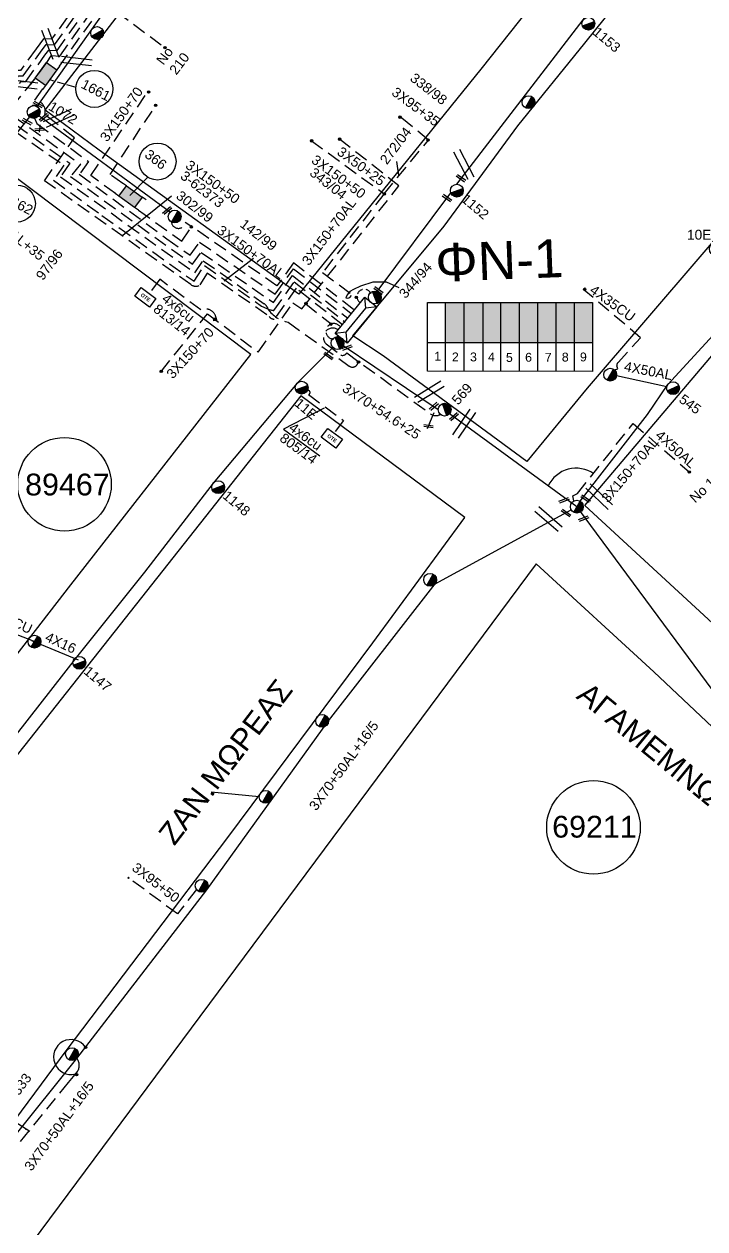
# Model space of a CAD drawing. Header units: millimetres. Extents: x 898 to 5598, y 789 to 3443.
# Drawn here: x 1263.6 to 1388.7, y 1044.5 to 1265.8 of the extents above; entities that cross this region are included whole.
import ezdxf

# ---------------------------------------------------------------- set-up
doc = ezdxf.new("R2010")
doc.units = ezdxf.units.MM
doc.linetypes.add('DASHED', pattern=[19.05, 12.7, -6.35])
for name, color, linetype in [('Link Box 4 Διευθύνσεων', 7, 'Continuous'), ('Pillar OTE', 7, 'Continuous'), ('Άγνωστα', 7, 'Continuous'), ('Γυμνά εναέρια ΧΤ (3Φ)   4x35CU', 7, 'Continuous'), ('Γυμνά εναέρια ΧΤ (3Φ)   4x50CU', 7, 'Continuous'), ('Γυμνά εναέρια ΧΤ και ΦΟΠ (3Φ)   4x50+16AL', 7, 'Continuous'), ('Εναέρια παροχή ΧΤ 4x16', 7, 'SYN_LINE'), ('Επιγραφές - Σχήματα', 7, 'Continuous'), ('Καλώδια ΧΤ   3x150+50AL', 7, 'DASHED'), ('Καλώδια ΧΤ   3x150+50AL XLPE', 7, 'DASHED'), ('Καλώδια ΧΤ   3x150+70AL', 7, 'DASHED'), ('Καλώδια ΧΤ   3x150AL+50CU', 7, 'DASHED'), ('Καλώδια ΧΤ   3x95+50 AL XLPE', 7, 'DASHED'), ('Μηχανική τομή', 7, 'Continuous'), ('Στύλος ΦΜ', 7, 'Continuous'), ('Στύλος ΦΜ @ 1', 7, 'Continuous'), ('Συνδέσεις', 7, 'Continuous'), ('Συνεστραμμένα ΧΤ   3x70+54.6+25 AL', 7, 'SYN_LINE'), ('Τομή', 7, 'Continuous'), ('Υποσταθμός εναέριος 2 στύλων', 7, 'Continuous'), ('Υποσταθμός πόλεως', 7, 'Continuous'), ('Υπόβαθρο ΔΕΗ', 7, 'Continuous'), ('Υπόγεια καλώδια Παροχών ΧΤ   4x16CU', 7, 'DASHED'), ('Υπόγεια καλώδια Παροχών ΧΤ   4x50AL', 7, 'DASHED'), ('Υπόγεια καλώδια Παροχών ΧΤ   4x6', 7, 'DASHED')]:
    doc.layers.add(name, color=color, linetype=linetype)
doc.styles.add('arial', font='arial.ttf')
doc.styles.get("Standard").update_dxf_attribs({"font": 'arial.ttf'})
doc.linetypes.add('SYN_LINE', pattern='A,0.5,-0.0001,["/\\/\\/\\/",Standard,S=0.1,R=0,X=0,Y=-0.05],-0.25', length=0.7501)
doc.dimstyles.new('ISO-25', dxfattribs={"dimtxt": 2.5, "dimasz": 2.5, "dimexe": 1.25, "dimexo": 0.625, "dimtad": 1, "dimtxsty": 'Standard', "dimcen": 2.5, "dimadec": 0, "dimazin": 0, "dimtfac": 1, "dimtmove": 0, "dimatfit": 3, "dimfxl": 1, "dimarcsym": 0})

# ---------------------------------------------------------------- blocks, each defined once
blk = doc.blocks.new('ΥΠΑΡΧΩΝ ΤΣΙΜΕΝΤΕΝΙΟΣ ΣΤΥΛΟΣ')
at = {"layer": 'Στύλος ΦΜ'}
blk.add_hatch(color=7, dxfattribs=at).paths.add_polyline_path([(-1.29, -2.28, 0.574793), (2.62, 0, 0.268822), (1.3, 2.27)])
at = {"layer": 'Στύλος ΦΜ', "color": 7}
blk.add_line((-1.29, -2.28), (1.3, 2.27), dxfattribs=at)
blk.add_circle((0, 0), 2.62, dxfattribs=at)
at = {"layer": 'Στύλος ΦΜ', "flags": 4}
for tag, p in [('ΑΡΙΘΜΟΣ', (-4.68, 8.05)), ('ΤΥΠΟΣ', (-4.91, 3.03))]:
    blk.add_attdef(tag, p, '', height=4, dxfattribs=at)
blk = doc.blocks.new('ΥΠΟΣΤΑΘΜΟΣ ΕΝΑΕΡΙΟΣ ΕΠΙ 2 ΣΤΥΛΩΝ')
at = {"layer": 'Υποσταθμός εναέριος 2 στύλων', "linetype": 'Continuous'}
for points in [[(-11.97, -2.11, 0.574793), (-8.45, -0.07, 0.268822), (-9.64, 1.98)], [(9.68, -2.15, 0.574793), (13.19, -0.1, 0.268822), (12.01, 1.95)]]:
    blk.add_hatch(color=256, dxfattribs=at).paths.add_polyline_path(points)
for p, q in [((-11.97, -2.11), (-9.64, 1.98)), ((9.68, -2.15), (12.01, 1.95))]:
    blk.add_line(p, q, dxfattribs=at)
for centre in [(-10.81, -0.07), (10.84, -0.1)]:
    blk.add_circle(centre, 2.36, dxfattribs=at)
at = {"layer": 'Υποσταθμός πόλεως', "linetype": 'Continuous', "ltscale": 40}
blk.add_lwpolyline([(-8.57, 2.82), (8.57, 2.82), (8.57, -2.82), (-8.57, -2.82)], close=True, dxfattribs=at)
for points in [[(-5.75, 0), (-8.57, 2.82)], [(-8.57, -2.82), (-5.75, 0)], [(-5.75, 0), (5.75, 0)], [(5.75, 0), (8.57, 2.82)], [(8.57, -2.82), (5.75, 0)]]:
    blk.add_lwpolyline(points, dxfattribs=at)
at = {"layer": 'Υποσταθμός εναέριος 2 στύλων', "ltscale": 40, "flags": 1}
for tag, p in [('ΜΕΤΑΣΧΗΜΑΤΙΣΜΟΣ', (14.09, 2.51)), ('ΙΣΧΥΣ', (14.07, -0.28)), ('ΑΡΙΘΜΟΣ', (14.19, -3))]:
    blk.add_attdef(tag, p, '', height=1.8, dxfattribs=at)
blk = doc.blocks.new('LINK BOX 4 ΑΝΑΧΩΡΗΣΕΩΝ')
at = {"layer": 'Link Box 4 Διευθύνσεων', "ltscale": 40}
blk.add_hatch(color=256, dxfattribs=at).paths.add_polyline_path([(-3.54, 0), (-3.54, -4.67), (3.54, -4.67), (3.54, 0)])
for p, q in [((-3.54, 0), (-5.33, 0)), ((5.33, 0), (3.54, 0)), ((-3.54, -4.67), (-5.33, -4.67)), ((5.33, -4.67), (3.54, -4.67))]:
    blk.add_line(p, q, dxfattribs=at)
blk.add_lwpolyline([(-3.54, -4.67), (-3.54, 0), (3.54, 0), (3.54, -4.67)], close=True, dxfattribs=at)
blk = doc.blocks.new('ΜΗΧΑΝΙΚΗ ΤΟΜΗ')
at = {"layer": 'Μηχανική τομή', "ltscale": 40}
for p, q in [((-1.89, 0.78), (1.89, 0.78)), ((1.89, 0), (-1.89, 0))]:
    blk.add_line(p, q, dxfattribs=at)
blk = doc.blocks.new('ΤΟΜΗ')
at = {"layer": 'Τομή', "ltscale": 40}
for p, q in [((-5.68, 0), (5.68, 0)), ((5.68, -2.33), (-5.68, -2.33))]:
    blk.add_line(p, q, dxfattribs=at)
blk = doc.blocks.new('_ΣΥΝΔΕΣΗ')
at = {"layer": 'Συνδέσεις', "linetype": 'SYN_LINE', "ltscale": 40}
blk.add_hatch(color=256, dxfattribs=at).paths.add_polyline_path([(0.5, -0.01, 1), (-0.5, -0.01, 1)])
at = {"layer": 'Συνδέσεις'}
blk.add_circle((0, -0.01), 0.5, dxfattribs=at)
blk = doc.blocks.new('PILLAR ΟΤΕ')
at = {"layer": 'Pillar OTE', "ltscale": 40}
blk.add_lwpolyline([(-3.31, 2.02), (3.39, 2.02), (3.39, -1.99), (-3.31, -1.99)], close=True, dxfattribs=at)
at = {"layer": 'Pillar OTE', "insert": (-1.81, 0.71), "char_height": 1.3575, "width": 109.961, "attachment_point": 1}
blk.add_mtext('{\\fArial|b1|i0|c161|p34;OTE}', dxfattribs=at)
blk = doc.blocks.new('TSONTA XT1')
at = {"ltscale": 40}
h = blk.add_hatch(color=256, dxfattribs=at)
h.dxf.hatch_style = 1
h.paths.add_polyline_path([(595.96, 2487.66), (597.07, 2488.77), (595.96, 2489.87), (594.85, 2488.77)])
blk.add_lwpolyline([(594.85, 2488.77), (595.96, 2489.87), (597.07, 2488.77), (595.96, 2487.66)], close=True, dxfattribs=at)
blk = doc.blocks.new('τομή_')
at = {"layer": 'Επιγραφές - Σχήματα'}
for p, q in [((-1.29, -0.22), (0.13, 0.75)), ((-1.08, -0.46), (0.34, 0.51)), ((-0.66, 0.62), (-0.29, -0.37))]:
    blk.add_line(p, q, dxfattribs=at)

msp = doc.modelspace()

# ---------------------------------------------------------------- hatches: boundary and pattern name
at = {"layer": 'Καλώδια ΧΤ   3x150AL+50CU', "linetype": 'DASHED', "ltscale": 0.2}
h = msp.add_hatch(color=85, dxfattribs=at)
h.dxf.hatch_style = 1
h.paths.add_polyline_path([(1344.46, 1214.67), (1341.02, 1214.67), (1341.02, 1207.31), (1344.46, 1207.3)])
h = msp.add_hatch(color=1, dxfattribs=at)
h.dxf.hatch_style = 1
h.paths.add_polyline_path([(1347.9, 1214.67), (1344.46, 1214.67), (1344.46, 1207.3), (1347.9, 1207.3)])
h = msp.add_hatch(color=151, dxfattribs=at)
h.dxf.hatch_style = 1
h.paths.add_polyline_path([(1351.2, 1214.67), (1347.9, 1214.67), (1347.9, 1207.3), (1351.2, 1207.3)])
h = msp.add_hatch(color=30, dxfattribs=at)
h.dxf.hatch_style = 1
h.paths.add_polyline_path([(1354.58, 1214.67), (1351.2, 1214.67), (1351.2, 1207.3), (1354.58, 1207.29)])
h = msp.add_hatch(color=2, dxfattribs=at)
h.dxf.hatch_style = 1
h.paths.add_polyline_path([(1357.98, 1214.67), (1354.58, 1214.67), (1354.58, 1207.29), (1357.98, 1207.29)])
h = msp.add_hatch(color=173, dxfattribs=at)
h.dxf.hatch_style = 1
h.paths.add_polyline_path([(1361.32, 1214.67), (1357.98, 1214.67), (1357.98, 1207.29), (1361.32, 1207.29)])
h = msp.add_hatch(color=6, dxfattribs=at)
h.dxf.hatch_style = 1
h.paths.add_polyline_path([(1364.7, 1214.67), (1361.32, 1214.67), (1361.32, 1207.29), (1364.7, 1207.28)])
h = msp.add_hatch(color=62, dxfattribs=at)
h.dxf.hatch_style = 1
h.paths.add_polyline_path([(1368.02, 1214.67), (1364.7, 1214.67), (1364.7, 1207.28), (1368.02, 1207.28)])

# ---------------------------------------------------------------- linework, layer by layer
at = {"layer": 'Pillar OTE', "ltscale": 40}
for points in [[(1337.69, 1202.03), (1337.69, 1214.67), (1368.02, 1214.67), (1368.02, 1202), (1337.69, 1202.03)], [(1341.02, 1202.03), (1341.02, 1214.67)], [(1344.46, 1202.02), (1344.46, 1214.67)], [(1347.9, 1202.02), (1347.9, 1214.67)], [(1351.2, 1202.02), (1351.2, 1214.67)], [(1354.58, 1202.01), (1354.58, 1214.67)], [(1357.98, 1202.01), (1357.98, 1214.67)], [(1361.32, 1202.01), (1361.32, 1214.67)], [(1364.7, 1202), (1364.7, 1214.67)], [(1337.69, 1207.31), (1368.02, 1207.28)]]:
    msp.add_lwpolyline(points, dxfattribs=at)
at = {"layer": 'Άγνωστα', "color": 30}
msp.add_lwpolyline([(1343.1, 1236.38), (1366.33, 1266.59), (1389.73, 1295.99), (1423.95, 1338.95), (1437.82, 1354.62), (1450.08, 1366.88)], dxfattribs=at)
at = {"layer": 'Άγνωστα', "color": 2}
for points in [[(1265.94, 1250.66), (1286.5, 1279.6), (1307.22, 1307.18), (1323.08, 1326.28), (1323.08, 1326.28), (1323.08, 1326.28)], [(1320.33, 1206.36), (1313.76, 1199.85), (1298.33, 1181.48), (1285.7, 1165.11), (1273.18, 1149.52), (1252.91, 1123.63), (1230.35, 1095.32), (1220.59, 1081.13)]]:
    msp.add_lwpolyline(points, dxfattribs=at)
at = {"layer": 'Άγνωστα', "color": 62, "linetype": 'DASHED', "ltscale": 0.2}
msp.add_lwpolyline([(1259.24, 1247.9), (1261.35, 1250.61), (1261.35, 1250.61), (1264.69, 1254.65), (1264.69, 1254.65), (1265.06, 1255.15)], dxfattribs=at)
at = {"layer": 'Άγνωστα', "color": 1, "linetype": 'DASHED', "ltscale": 0.2}
for points in [[(1280.35, 1234.67), (1275.82, 1237.95), (1286.35, 1253.41)], [(1281.7, 1236.51), (1279.38, 1238.16), (1287.87, 1251.02)]]:
    msp.add_lwpolyline(points, dxfattribs=at)
at = {"layer": 'Άγνωστα', "color": 27}
msp.add_lwpolyline([(1204.7, 1171.25), (1205.04, 1171.7), (1222.83, 1195.01), (1230.87, 1206.25), (1264.6, 1248.73), (1264.6, 1248.73), (1264.6, 1248.73)], dxfattribs=at)
at = {"layer": 'Άγνωστα', "color": 6, "linetype": 'DASHED', "ltscale": 0.2}
msp.add_lwpolyline([(1265.45, 1248.48), (1265.92, 1247.51), (1275.41, 1240.53), (1273.7, 1238.2), (1289.8, 1226.36), (1294.08, 1223.32), (1295.8, 1225.74), (1309.71, 1216.16), (1313.08, 1220.85), (1323.58, 1212.71)], dxfattribs=at)
at = {"layer": 'Άγνωστα', "color": 1, "linetype": 'Continuous', "ltscale": 0.2}
msp.add_lwpolyline([(1290.44, 1231.19), (1290.44, 1231.19), (1266.28, 1248.95)], dxfattribs=at)
at = {"layer": 'Άγνωστα', "color": 30, "linetype": 'DASHED', "ltscale": 0.2}
for points in [[(1256.31, 1239.9), (1262.11, 1247.25), (1271.94, 1240.22), (1270.24, 1237.74), (1294.94, 1220.07), (1296.45, 1222.32), (1307.7, 1214.43, -0.176413), (1308.4, 1213.44, 0.203977), (1312.12, 1211.01), (1323.29, 1202.97, 0.536338), (1324.92, 1203.58)], [(1372.07, 1202.27), (1372.68, 1202.46), (1372.51, 1202.99, -0.352395), (1372.76, 1203.65), (1376.86, 1208.18), (1366.49, 1216.94)]]:
    msp.add_lwpolyline(points, format="xyb", dxfattribs=at)
at = {"layer": 'Άγνωστα', "color": 85, "linetype": 'DASHED', "ltscale": 0.2}
msp.add_lwpolyline([(1316.37, 1244.37), (1329.71, 1234.61), (1318.4, 1220.15), (1324.65, 1215.54)], dxfattribs=at)
at = {"layer": 'Άγνωστα', "color": 85}
msp.add_lwpolyline([(1328.45, 1216.67), (1341.99, 1234.8)], dxfattribs=at)
at = {"layer": 'Άγνωστα', "color": 2, "linetype": 'DASHED', "ltscale": 0.2}
msp.add_lwpolyline([(1288.76, 1202), (1297.28, 1212.59), (1306.59, 1205.53), (1312.97, 1214.59)], dxfattribs=at)
at = {"layer": 'Άγνωστα', "color": 2, "linetype": 'SYN_LINE', "ltscale": 20}
msp.add_lwpolyline([(1322.22, 1206.77), (1339.66, 1194.99)], dxfattribs=at)
at = {"layer": 'Άγνωστα', "color": 62}
msp.add_lwpolyline([(1249.57, 1046.26), (1273.26, 1075.81), (1297.14, 1106.79), (1319.51, 1137.8), (1339.11, 1162.99), (1364.11, 1176.58)], dxfattribs=at)
at = {"layer": 'Άγνωστα', "color": 1}
msp.add_lwpolyline([(1399.08, 1131.34), (1399.08, 1131.34), (1365.42, 1176.77)], dxfattribs=at)
at = {"layer": 'Άγνωστα', "color": 62, "linetype": 'SYN_LINE', "ltscale": 10}
msp.add_lwpolyline([(1306.79, 1123.84), (1297.95, 1124.69)], dxfattribs=at)
at = {"layer": 'Άγνωστα'}
for centre in [(1270.98, 1181.26), (1368.2, 1118.23)]:
    msp.add_circle(centre, 8.6, dxfattribs=at)
at = {"layer": 'Γυμνά εναέρια ΧΤ (3Φ)   4x50CU', "color": 30, "linetype": 'Continuous', "ltscale": 10}
msp.add_lwpolyline([(1381.68, 1199.18), (1372.43, 1201.15)], dxfattribs=at)
at = {"layer": 'Γυμνά εναέρια ΧΤ και ΦΟΠ (3Φ)   4x50+16AL', "color": 30, "ltscale": 40}
msp.add_lwpolyline([(1365.73, 1178.17), (1378.15, 1194.07), (1381.85, 1199.56), (1394.37, 1213.15), (1403.7, 1224.51), (1416.09, 1238.52), (1438.71, 1267.68), (1451.16, 1282.22), (1465.28, 1298.97), (1479.21, 1313.62), (1489.97, 1324.38)], dxfattribs=at)
at = {"layer": 'Εναέρια παροχή ΧΤ 4x16', "color": 2, "linetype": 'SYN_LINE', "ltscale": 10}
msp.add_lwpolyline([(1273.56, 1148.93), (1264.99, 1152.49)], dxfattribs=at)
at = {"layer": 'Επιγραφές - Σχήματα'}
msp.add_lwpolyline([(1282.99, 1234.33), (1286.28, 1237.65)], dxfattribs=at)
at = {"layer": 'Επιγραφές - Σχήματα', "linetype": 'Continuous', "ltscale": 20}
msp.add_lwpolyline([(1332.46, 1217.32), (1330.16, 1218.41), (1327.67, 1218.41), (1325.37, 1217.67), (1324.09, 1217.06), (1323.41, 1216.66), (1322.94, 1216.05), (1322.67, 1215.51), (1323.08, 1215.44), (1323.41, 1215.58), (1323.75, 1215.92)], dxfattribs=at)
at = {"layer": 'Επιγραφές - Σχήματα'}
for centre in [(1276.47, 1253.88), (1288.08, 1240.54), (1262.23, 1232.81)]:
    msp.add_circle(centre, 3.4, dxfattribs=at)
at = {"layer": 'Επιγραφές - Σχήματα', "linetype": 'Continuous', "ltscale": 20}
msp.add_arc((1365.01, 1178.56), 5.65, 54.9234, 154.8514, dxfattribs=at)
at = {"layer": 'Καλώδια ΧΤ   3x150+50AL', "color": 85, "ltscale": 0.2}
msp.add_lwpolyline([(1270.08, 1258.08), (1289.79, 1285.66), (1306.26, 1274.31)], dxfattribs=at)
at = {"layer": 'Καλώδια ΧΤ   3x150+50AL', "color": 151, "ltscale": 0.2}
msp.add_lwpolyline([(1308.14, 1212.37), (1308.14, 1212.37), (1297.22, 1220.05), (1295.73, 1217.75, -0.245466), (1294.18, 1217.95), (1267.29, 1237), (1272.82, 1244.92), (1267.36, 1249.16, 0.481415), (1265.54, 1251.82), (1267.03, 1253.89)], format="xyb", dxfattribs=at)
at = {"layer": 'Καλώδια ΧΤ   3x150+50AL', "color": 151, "linetype": 'DASHED', "ltscale": 0.2}
msp.add_lwpolyline([(1322.05, 1210.55), (1313.55, 1217.27), (1309.51, 1211.59)], dxfattribs=at)
msp.add_arc((1309.48, 1212.62), 1.03, 213.4002, 271.9243, dxfattribs=at)
at = {"layer": 'Καλώδια ΧΤ   3x150+50AL XLPE', "color": 62, "linetype": 'DASHED', "ltscale": 0.2}
msp.add_lwpolyline([(1273.26, 1075.81, -0.326468), (1273.38, 1073.43), (1272.58, 1072.45), (1271.66, 1071.4), (1256.77, 1053.05), (1257.97, 1052.07), (1254.12, 1046.86), (1262.37, 1040.89), (1262.24, 1040.69), (1234.91, 1004.25), (1215.66, 978.26), (1187.4, 940.46), (1173.42, 921.66, 0.415055), (1173.12, 919.74), (1178.51, 915.15, -0.405239), (1181.03, 914.7), (1181.91, 915.74)], format="xyb", dxfattribs=at)
at = {"layer": 'Καλώδια ΧΤ   3x150+50AL XLPE', "color": 7, "linetype": 'Continuous', "ltscale": 0.2}
msp.add_arc((1272.18, 1076.05), 3.21, 34.2638, 284.3012, dxfattribs=at)
at = {"layer": 'Καλώδια ΧΤ   3x150+70AL', "color": 62, "ltscale": 0.2}
msp.add_lwpolyline([(1197.39, 1166.59), (1202.79, 1173.69), (1228.57, 1208.17), (1240.74, 1223.5), (1249.25, 1234.22), (1249.33, 1236.54), (1258.71, 1248.28), (1270.85, 1239.88), (1268.99, 1237.09), (1277.87, 1230.63), (1294.8, 1218.54), (1296.71, 1221.47), (1307.21, 1213.98, 0.084828), (1309.47, 1213.15), (1313.22, 1218.44), (1322.58, 1211.05)], format="xyb", dxfattribs=at)
at = {"layer": 'Καλώδια ΧΤ   3x150+70AL', "color": 2, "ltscale": 0.2}
msp.add_lwpolyline([(1312.97, 1214.59), (1312.97, 1214.59), (1314.59, 1213.48), (1332.45, 1236.05), (1321.55, 1244.65)], dxfattribs=at)
at = {"layer": 'Καλώδια ΧΤ   3x150+70AL', "color": 1, "linetype": 'DASHED', "ltscale": 0.2}
msp.add_lwpolyline([(1324.07, 1213.39), (1313.06, 1221.93), (1310.03, 1217.7), (1297.54, 1226.42), (1293.18, 1229.37, -0.879694), (1290.64, 1229.39)], format="xyb", dxfattribs=at)
at = {"layer": 'Καλώδια ΧΤ   3x150+70AL', "color": 1, "ltscale": 0.2}
msp.add_lwpolyline([(1364.6, 1178.19), (1364.43, 1179.13), (1365.29, 1179.59), (1375.49, 1192.44), (1385.79, 1183.52)], dxfattribs=at)
at = {"layer": 'Καλώδια ΧΤ   3x150AL+50CU', "color": 27, "linetype": 'DASHED', "ltscale": 0.2}
msp.add_lwpolyline([(1317.85, 1313.27), (1309.89, 1319.12), (1288.35, 1290.41, 0.311596), (1285.13, 1286.03), (1276.55, 1274.05, 0.340532), (1273.72, 1270.1), (1268.62, 1262.99), (1267.1, 1263.06), (1265.77, 1261.22), (1262.89, 1257.27), (1262.07, 1257.29), (1256.36, 1250.15), (1246.37, 1237.64), (1246.25, 1233.68), (1246.99, 1232.99), (1242.77, 1227.67), (1246.62, 1224.61)], format="xyb", dxfattribs=at)
at = {"layer": 'Καλώδια ΧΤ   3x150AL+50CU', "color": 133, "linetype": 'DASHED', "ltscale": 0.2}
msp.add_lwpolyline([(1248.8, 1232.68), (1247.24, 1234.13), (1247.36, 1237.28), (1257.14, 1249.52), (1262.54, 1256.27), (1263.39, 1256.25), (1266.58, 1260.63), (1267.6, 1262.03), (1269.12, 1261.96), (1274.75, 1269.82, -0.401378), (1277.15, 1273.17), (1286.14, 1285.71, -0.354124), (1288.95, 1289.55), (1310.13, 1317.77), (1317.29, 1312.51)], format="xyb", dxfattribs=at)
at = {"layer": 'Καλώδια ΧΤ   3x150AL+50CU', "color": 6, "linetype": 'DASHED', "ltscale": 0.2}
msp.add_lwpolyline([(1250.2, 1232.79), (1248.26, 1234.59), (1248.26, 1234.59), (1248.35, 1236.91), (1257.93, 1248.9), (1263.01, 1255.26), (1263.88, 1255.24), (1267.38, 1260.05), (1268.09, 1261.01), (1269.61, 1260.94), (1275.82, 1269.6, -0.513622), (1277.7, 1272.22), (1287.17, 1285.43, -0.421313), (1289.53, 1288.64), (1310.34, 1316.4), (1316.71, 1311.72)], format="xyb", dxfattribs=at)
at = {"layer": 'Καλώδια ΧΤ   3x150AL+50CU', "color": 173, "linetype": 'DASHED', "ltscale": 0.2}
for points in [[(1268.19, 1259.46), (1268.58, 1259.99), (1270.11, 1259.91), (1277.56, 1270.31), (1289.45, 1261.47)], [(1254.23, 1241), (1254.57, 1241.41), (1255.81, 1242), (1261.43, 1249), (1273.9, 1240.07), (1272.11, 1237.8), (1294.48, 1221.68), (1296.11, 1223.86), (1308.61, 1215.17), (1309.37, 1214.65), (1312.91, 1219.59), (1323.04, 1211.77)]]:
    msp.add_lwpolyline(points, dxfattribs=at)
at = {"layer": 'Καλώδια ΧΤ   3x150AL+50CU', "color": 7, "linetype": 'DASHED', "ltscale": 0.2}
msp.add_lwpolyline([(1267.66, 1258.73), (1264.69, 1254.65)], dxfattribs=at)
at = {"layer": 'Καλώδια ΧΤ   3x150AL+50CU', "color": 85, "linetype": 'DASHED', "ltscale": 0.2}
for points in [[(1337.88, 1244.47), (1332.71, 1248.76)], [(1329.71, 1234.61), (1337.88, 1244.47)]]:
    msp.add_lwpolyline(points, dxfattribs=at)
at = {"layer": 'Καλώδια ΧΤ   3x150AL+50CU', "color": 1, "linetype": 'DASHED', "ltscale": 0.2}
msp.add_lwpolyline([(1284.61, 1231.59), (1292.55, 1225.9), (1294.36, 1228.57)], dxfattribs=at)
at = {"layer": 'Καλώδια ΧΤ   3x150AL+50CU', "color": 2, "linetype": 'DASHED', "ltscale": 0.2}
msp.add_lwpolyline([(1315.31, 1214.38), (1319.99, 1210.73)], dxfattribs=at)
at = {"layer": 'Καλώδια ΧΤ   3x150AL+50CU', "color": 30, "linetype": 'DASHED', "ltscale": 0.2}
msp.add_lwpolyline([(1321.34, 1209.6, 0.921168), (1319.05, 1207.04), (1321.76, 1204.99, 0.374528), (1322.87, 1205.39), (1338.33, 1194.15, 0.295203), (1340.06, 1194.09)], format="xyb", dxfattribs=at)
at = {"layer": 'Καλώδια ΧΤ   3x150AL+50CU', "color": 7, "linetype": 'DASHED', "ltscale": 0.2}
msp.add_arc((1265.33, 1249.65), 1.18, 350.9865, 104.6966, dxfattribs=at)
at = {"layer": 'Καλώδια ΧΤ   3x150AL+50CU', "color": 85, "linetype": 'DASHED', "ltscale": 0.1}
msp.add_arc((1326.09, 1215.72), 1.35, 22.7802, 234.19, dxfattribs=at)
at = {"layer": 'Καλώδια ΧΤ   3x150AL+50CU', "color": 2, "linetype": 'DASHED', "ltscale": 0.2}
msp.add_arc((1320.47, 1209.35), 1.43, 38.3492, 269.1834, dxfattribs=at)
at = {"layer": 'Καλώδια ΧΤ   3x95+50 AL XLPE', "color": 62, "linetype": 'DASHED', "ltscale": 0.2}
msp.add_lwpolyline([(1295.24, 1106.83), (1291.73, 1102.33), (1282.64, 1109.04)], dxfattribs=at)
at = {"layer": 'Συνεστραμμένα ΧΤ   3x70+54.6+25 AL', "color": 1, "linetype": 'SYN_LINE', "ltscale": 20}
msp.add_lwpolyline([(1365.42, 1176.77), (1365.14, 1177.14), (1341.73, 1194.19)], dxfattribs=at)
at = {"layer": 'Υπόβαθρο ΔΕΗ'}
for points in [[(1392.74, 1412.38), (1413.07, 1390.11), (1434.61, 1366.56), (1419.9, 1348.06), (1419.9, 1348.06), (1390.14, 1311.22), (1347.48, 1257.51), (1314.03, 1216.18), (1277.33, 1242.62), (1267.46, 1249.95), (1289.7, 1278.94), (1313.58, 1311.35), (1333.61, 1338.65), (1342.4, 1349.59), (1342.4, 1349.59)], [(1443.92, 1357.75), (1453.07, 1347.95), (1471.08, 1327.99), (1474.44, 1323.95), (1447.05, 1292.48), (1409.18, 1248.03), (1367.02, 1198.92), (1355.95, 1185.43), (1329.55, 1204.82), (1323.95, 1208.53), (1340.75, 1228.69), (1354.3, 1247.09), (1366.62, 1262.27), (1410.4, 1316.7), (1428.83, 1340.02), (1437.58, 1350.54), (1443.92, 1357.75)], [(1268.26, 1255.61), (1268.99, 1255.39)], [(1269.65, 1255.19), (1270.91, 1254.82)], [(1271.36, 1254.68), (1273.08, 1254.17)], [(1266.48, 1246.96), (1266.53, 1247.29)], [(1407.31, 1139.86), (1366.62, 1177.36), (1399.21, 1215.74), (1409.99, 1228.7), (1454.99, 1192.16), (1407.31, 1139.86)], [(1338.08, 1192.44), (1338.95, 1194.43)]]:
    msp.add_lwpolyline(points, dxfattribs=at)
at = {"layer": 'Υπόβαθρο ΔΕΗ', "color": 0}
msp.add_lwpolyline([(1214.02, 1089.14), (1237.14, 1117.62), (1272.16, 1162.8), (1305.26, 1205.07), (1259.57, 1239.45), (1220.91, 1188.28), (1196.61, 1155.94), (1175.31, 1126.57), (1172.73, 1123.25), (1206.89, 1095.3), (1214.02, 1089.14)], dxfattribs=at)
at = {"layer": 'Υπόβαθρο ΔΕΗ', "color": 7}
for points in [[(1301.04, 1116.41), (1301.02, 1116.36), (1327.64, 1152.11), (1344.57, 1175.17), (1314.43, 1197.52), (1257.66, 1125.75), (1221.5, 1080.89), (1254.63, 1054.81), (1271.45, 1077.43), (1301.02, 1116.36)], [(1311.26, 1191.39), (1317.93, 1186.51)], [(1217.4, 883.84), (1258.06, 907.9), (1296.46, 941.89), (1348.44, 989.01), (1392.36, 1027.63), (1424.19, 1055.89), (1451.52, 1080.38), (1410.56, 1117.33), (1379.29, 1146.8), (1357.64, 1166.67), (1265.06, 1042.05), (1214.5, 974.04), (1173.94, 919.84), (1187.22, 908.54), (1190.47, 880.73), (1217.4, 883.84)]]:
    msp.add_lwpolyline(points, dxfattribs=at)
at = {"layer": 'Υπόγεια καλώδια Παροχών ΧΤ   4x16CU', "color": 2, "linetype": 'SYN_LINE', "ltscale": 10}
msp.add_lwpolyline([(1266.1, 1152.13), (1252.86, 1157.23)], dxfattribs=at)
at = {"layer": 'Υπόγεια καλώδια Παροχών ΧΤ   4x6', "color": 2, "linetype": 'DASHED', "ltscale": 0.2}
for points in [[(1298.85, 1211.82, 0.494278), (1296.03, 1213.27), (1288.52, 1218.91), (1286.61, 1216.37)], [(1315.63, 1198.49, -1.031216), (1315.81, 1197.74), (1322.24, 1192.98), (1320.5, 1190.63)]]:
    msp.add_lwpolyline(points, format="xyb", dxfattribs=at)

# ---------------------------------------------------------------- block references
at = {"layer": 'Link Box 4 Διευθύνσεων'}
for p, xscale, yscale, zscale, rotation in [((1266.62, 1257.3), 0.4999999999999997, 0.4999999999999997, 0.4999999999999997, 53.93348764124423), ((1283.8, 1235.03), 0.4999999999999998, 0.4999999999999998, 0.4999999999999998, 324.4066744423699)]:
    msp.add_blockref('LINK BOX 4 ΑΝΑΧΩΡΗΣΕΩΝ', p, dxfattribs=dict(at, xscale=xscale, yscale=yscale, zscale=zscale, rotation=rotation))
at = {"layer": 'Pillar OTE'}
for p, xscale, yscale, zscale, rotation in [((1285.81, 1215.61), 0.5, 0.5, 0.5, 323.3909418124775), ((1320.09, 1189.72), 0.4999999999999999, 0.4999999999999999, 0.4999999999999999, 323.3285370396582)]:
    msp.add_blockref('PILLAR ΟΤΕ', p, dxfattribs=dict(at, xscale=xscale, yscale=yscale, zscale=zscale, rotation=rotation))
at = {"layer": 'Επιγραφές - Σχήματα'}
for p, rotation in [((1266.76, 1246.1), 331.4818837020946), ((1338.13, 1191.53), 316.0607250426008)]:
    msp.add_blockref('τομή_', p, dxfattribs=dict(at, rotation=rotation))
at = {"layer": 'Μηχανική τομή'}
for p, xscale, yscale, zscale, rotation in [((1266.07, 1250.84), 0.4999999999999999, 0.4999999999999999, 0.4999999999999999, 331.3442532157324), ((1264.05, 1247.68), 0.4999999999999999, 0.4999999999999999, 0.4999999999999999, 331.3442532157324), ((1267.3, 1248.49), 0.4999999999999999, 0.4999999999999999, 0.4999999999999999, 39.87190053630393), ((1343.74, 1237.32), 0.4999999999999998, 0.4999999999999998, 0.4999999999999998, 324.6353855541657), ((1341.17, 1233.66), 0.4999999999999998, 0.4999999999999998, 0.4999999999999998, 324.6353855541657), ((1290, 1231.39), 0.4999999999999999, 0.4999999999999999, 0.4999999999999999, 39.87190053630393), ((1328.58, 1216.69), 0.4999999999999998, 0.4999999999999998, 0.4999999999999998, 324.6353855541657), ((1322.96, 1206.15), 0.4999999999999995, 0.4999999999999995, 0.4999999999999995, 20.88885674250314), ((1319.39, 1204.65), 0.4999999999999998, 0.4999999999999998, 0.4999999999999998, 324.6353855541657), ((1338.99, 1195.42), 0.4999999999999996, 0.4999999999999996, 0.4999999999999996, 41.77771348500571), ((1342.68, 1193.53), 0.4999999999999996, 0.4999999999999996, 0.4999999999999996, 41.77771348500571), ((1362.85, 1178.11), 0.4999999999999995, 0.4999999999999995, 0.4999999999999995, 20.88885674250314), ((1366.63, 1178.43), 0.4999999999999998, 0.4999999999999998, 0.4999999999999998, 324.6353855541657), ((1363.06, 1175.84), 0.4999999999999998, 0.4999999999999998, 0.4999999999999998, 324.6353855541657), ((1366.48, 1174.75), 0.4999999999999995, 0.4999999999999995, 0.4999999999999995, 20.88885674250314)]:
    msp.add_blockref('ΜΗΧΑΝΙΚΗ ΤΟΜΗ', p, dxfattribs=dict(at, xscale=xscale, yscale=yscale, zscale=zscale, rotation=rotation))
at = {"layer": 'Στύλος ΦΜ @ 1', "ltscale": 40}
ref = msp.add_blockref('ΥΠΑΡΧΩΝ ΤΣΙΜΕΝΤΕΝΙΟΣ ΣΤΥΛΟΣ', (1367.26, 1265.87), dxfattribs=dict(at, xscale=0.4499999999998182, yscale=0.4499999999998182, zscale=0.4499999999998182, rotation=319.8598158811223))
ref.add_attrib('ΤΥΠΟΣ', '1153', (1367.92, 1264.04), dxfattribs={"layer": 'Στύλος ΦΜ', "height": 1.8, "rotation": 319.8598, "flags": 4})
at = {"layer": 'Στύλος ΦΜ @ 1', "ltscale": 40, "xscale": 0.4499999999998181, "yscale": 0.4499999999998181, "zscale": 0.4499999999998181, "rotation": 328.5477813433569}
msp.add_blockref('ΥΠΑΡΧΩΝ ΤΣΙΜΕΝΤΕΝΙΟΣ ΣΤΥΛΟΣ', (1276.98, 1264.15), dxfattribs=at)
at = {"layer": 'Στύλος ΦΜ @ 1', "ltscale": 40, "xscale": 0.4499999999998181, "yscale": 0.4499999999998181, "zscale": 0.4499999999998181}
for p in [(1356.27, 1251.44), (1291.23, 1230.43), (1371.28, 1201.4), (1365.14, 1177.14), (1338.18, 1163.71), (1265.47, 1152.36), (1318.33, 1137.8), (1307.96, 1123.84), (1296.2, 1107.51), (1272.37, 1076.58)]:
    msp.add_blockref('ΥΠΑΡΧΩΝ ΤΣΙΜΕΝΤΕΝΙΟΣ ΣΤΥΛΟΣ', p, dxfattribs=at)
at = {"layer": 'Στύλος ΦΜ @ 1', "ltscale": 40}
ref = msp.add_blockref('ΥΠΑΡΧΩΝ ΤΣΙΜΕΝΤΕΝΙΟΣ ΣΤΥΛΟΣ', (1265.33, 1249.65), dxfattribs=dict(at, xscale=0.4499999999998181, yscale=0.4499999999998181, zscale=0.4499999999998181, rotation=328.5477813433569))
ref.add_attrib('ΤΥΠΟΣ', '1072', (1267.87, 1250.15), dxfattribs={"layer": 'Στύλος ΦΜ', "height": 1.8, "rotation": 328.5478, "flags": 4})
ref = msp.add_blockref('ΥΠΑΡΧΩΝ ΤΣΙΜΕΝΤΕΝΙΟΣ ΣΤΥΛΟΣ', (1343.09, 1235.2), dxfattribs=dict(at, xscale=0.4499999999998182, yscale=0.4499999999998182, zscale=0.4499999999998182, rotation=319.8598158811223))
ref.add_attrib('ΤΥΠΟΣ', '1152', (1343.75, 1233.37), dxfattribs={"layer": 'Στύλος ΦΜ', "height": 1.8, "rotation": 319.8598, "flags": 4})
ref = msp.add_blockref('ΥΠΑΡΧΩΝ ΤΣΙΜΕΝΤΕΝΙΟΣ ΣΤΥΛΟΣ', (1390.69, 1224.5), dxfattribs=dict(at, xscale=0.4499999999998181, yscale=0.4499999999998181, zscale=0.4499999999998181))
ref.add_attrib('ΑΡΙΘΜΟΣ', '10E', (1385.39, 1226.2), dxfattribs={"layer": 'Στύλος ΦΜ', "height": 1.8, "flags": 4})
ref = msp.add_blockref('ΥΠΑΡΧΩΝ ΤΣΙΜΕΝΤΕΝΙΟΣ ΣΤΥΛΟΣ', (1314.56, 1198.99), dxfattribs=dict(at, xscale=0.4499999999998182, yscale=0.4499999999998182, zscale=0.4499999999998182, rotation=319.8598158811223))
ref.add_attrib('ΑΡΙΘΜΟΣ', '11Ε', (1313.11, 1195.86), dxfattribs={"layer": 'Στύλος ΦΜ', "height": 1.8, "rotation": 319.8598, "flags": 4})
ref = msp.add_blockref('ΥΠΑΡΧΩΝ ΤΣΙΜΕΝΤΕΝΙΟΣ ΣΤΥΛΟΣ', (1340.84, 1194.97), dxfattribs=dict(at, xscale=0.4499999999998182, yscale=0.4499999999998182, zscale=0.4499999999998182, rotation=48.72946043879245))
ref.add_attrib('ΤΥΠΟΣ', '569', (1343.32, 1195.69), dxfattribs={"layer": 'Στύλος ΦΜ', "height": 1.8, "rotation": 48.7295, "flags": 4})
ref = msp.add_blockref('ΥΠΑΡΧΩΝ ΤΣΙΜΕΝΤΕΝΙΟΣ ΣΤΥΛΟΣ', (1382.82, 1198.91), dxfattribs=dict(at, xscale=0.4499999999998181, yscale=0.4499999999998181, zscale=0.4499999999998181, rotation=323.6216934323534))
ref.add_attrib('ΤΥΠΟΣ', '545', (1383.75, 1196.5), dxfattribs={"layer": 'Στύλος ΦΜ', "height": 1.8, "rotation": 323.6217, "flags": 4})
ref = msp.add_blockref('ΥΠΑΡΧΩΝ ΤΣΙΜΕΝΤΕΝΙΟΣ ΣΤΥΛΟΣ', (1299.23, 1180.72), dxfattribs=dict(at, xscale=0.4499999999998182, yscale=0.4499999999998182, zscale=0.4499999999998182, rotation=319.8598158811223))
ref.add_attrib('ΤΥΠΟΣ', '1148', (1299.89, 1178.88), dxfattribs={"layer": 'Στύλος ΦΜ', "height": 1.8, "rotation": 319.8598, "flags": 4})
ref = msp.add_blockref('ΥΠΑΡΧΩΝ ΤΣΙΜΕΝΤΕΝΙΟΣ ΣΤΥΛΟΣ', (1273.71, 1148.47), dxfattribs=dict(at, xscale=0.4499999999998182, yscale=0.4499999999998182, zscale=0.4499999999998182, rotation=319.8598158811223))
ref.add_attrib('ΤΥΠΟΣ', '1147', (1274.37, 1146.63), dxfattribs={"layer": 'Στύλος ΦΜ', "height": 1.8, "rotation": 319.8598, "flags": 4})
at = {"layer": 'Συνδέσεις'}
for p, xscale, yscale, zscale in [((1289.45, 1261.47), 0.4499999999999886, 0.4499999999999886, 0.4499999999999886), ((1286.45, 1253.3), 0.4499999999999886, 0.4499999999999886, 0.4499999999999886), ((1287.73, 1250.88), 0.4499999999999886, 0.4499999999999886, 0.4499999999999886), ((1332.66, 1248.69), 0.4499999999999886, 0.4499999999999886, 0.4499999999999886), ((1316.4, 1244.34), 0.4499999999999886, 0.4499999999999886, 0.4499999999999886), ((1321.55, 1244.65), 0.4499999999999886, 0.4499999999999886, 0.4499999999999886), ((1337.8, 1244.5), 0.4499999999999886, 0.4499999999999886, 0.4499999999999886), ((1329.75, 1234.57), 0.4499999999999886, 0.4499999999999886, 0.4499999999999886), ((1294.31, 1228.54), 0.4499999999999886, 0.4499999999999886, 0.4499999999999886), ((1366.59, 1217.09), 0.4499999999999886, 0.4499999999999886, 0.4499999999999886), ((1324.6, 1215.6), 0.4499999999999886, 0.4499999999999886, 0.4499999999999886), ((1315.36, 1214.47), 0.4499999999999886, 0.4499999999999886, 0.4499999999999886), ((1319.97, 1210.68), 0.4499999999999886, 0.4499999999999886, 0.4499999999999886), ((1325.02, 1203.71), 0.4499999999999886, 0.4499999999999886, 0.4499999999999886), ((1288.76, 1202.01), 0.4499999999999886, 0.4499999999999886, 0.4499999999999886), ((1385.8, 1183.51), 0.4499999999999886, 0.4499999999999886, 0.4499999999999886), ((1282.75, 1108.97), 0.25, 0.25, 0.25), ((1274.86, 1077.83), 0.4499999999999886, 0.4499999999999886, 0.4499999999999886), ((1273.21, 1072.82), 0.4499999999999886, 0.4499999999999886, 0.4499999999999886)]:
    msp.add_blockref('_ΣΥΝΔΕΣΗ', p, dxfattribs=dict(at, xscale=xscale, yscale=yscale, zscale=zscale))
at = {"layer": 'Συνδέσεις', "xscale": 0.3075184835441075, "yscale": 0.3075184835441075, "zscale": 0.3075184835441075, "rotation": 321.9834403338097}
msp.add_blockref('TSONTA XT1', (682.89, 721.46), dxfattribs=at)
at = {"layer": 'Τομή', "xscale": 0.5, "yscale": 0.5, "zscale": 0.5}
for p, rotation in [((1268.93, 1262.37), 291.2971697410075), ((1273.11, 1258.42), 173.3546025075141), ((1263.28, 1255.31), 353.1277942527872), ((1269.73, 1249.03), 24.07240275351813), ((1344.87, 1240.27), 297.5822842323078), ((1337.74, 1198.75), 31.57529213474887), ((1343.96, 1192.71), 56.04922807254498), ((1369.65, 1179.42), 316.771619949329), ((1360.32, 1175.3), 319.3540721117081)]:
    msp.add_blockref('ΤΟΜΗ', p, dxfattribs=dict(at, rotation=rotation))
at = {"layer": 'Υποσταθμός εναέριος 2 στύλων', "xscale": 0.4999999999999999, "yscale": 0.4999999999999999, "zscale": 0.4999999999999999, "rotation": 50.78374364278501}
msp.add_blockref('ΥΠΟΣΤΑΘΜΟΣ ΕΝΑΕΡΙΟΣ ΕΠΙ 2 ΣΤΥΛΩΝ', (1324.56, 1211.4), dxfattribs=at)

# ---------------------------------------------------------------- texts
at = {"ltscale": 40, "width": 94.4586, "attachment_point": 1, "style": 'arial'}
for s, insert, char_height, rotation in [('ΦN-1', (1338.99, 1225.43), 7, 2.1857), ('ZAN.MΩPEAΣ', (1287.99, 1117.14), 4, 52.5986), ('AΓAMEMNΩNOΣ', (1367.38, 1145.18), 4, 320.6685)]:
    msp.add_mtext(s, dxfattribs=dict(at, insert=insert, char_height=char_height, rotation=rotation))
at = {"ltscale": 30, "char_height": 1.63, "width": 11.2573, "attachment_point": 1}
for s, insert in [('1', (1338.94, 1205.59)), ('2', (1342.18, 1205.46)), ('3', (1345.51, 1205.46)), ('4', (1348.81, 1205.46)), ('5', (1352.11, 1205.37)), ('6', (1355.63, 1205.4)), ('7', (1359.26, 1205.4)), ('8', (1362.38, 1205.43)), ('9', (1365.71, 1205.46))]:
    msp.add_mtext(s, dxfattribs=dict(at, insert=insert))
at = {"layer": 'Άγνωστα', "ltscale": 40, "char_height": 1.8, "attachment_point": 1, "style": 'arial'}
for s, insert, width, rotation in [('No 210', (1287.71, 1259.22), 7.1535, 52.879), ('1661', (1274.7, 1255.76), 7.1535, 332.3789), ('338/98', (1335.44, 1256.95), 7.1535, 322.2372), ('3X150+70', (1277.36, 1245.05), 31.6072, 54.5001), ('3X95+35', (1332.01, 1254.35), 31.6072, 323.6241), ('366', (1286.66, 1242.92), 7.1535, 322.2372), ('3X150+50', (1317.26, 1241.91), 31.6072, 323.6241), ('3X50+25', (1321.98, 1243.4), 31.6072, 323.6241), ('3X150+50', (1294.13, 1240.94), 31.6072, 323.6241), ('343/04', (1316.98, 1239.57), 7.1535, 322.2372), ('3-62373', (1293.22, 1238.99), 7.1535, 322.2372), ('302/99', (1292.44, 1235.33), 7.1535, 322.2372), ('1662', (1260.46, 1234.86), 7.1535, 332.3789), ('3X150AL+35', (1256.09, 1232.71), 31.6072, 321.6024), ('142/99', (1304.17, 1230.14), 7.1535, 322.2372), ('97/96', (1265.57, 1219.65), 7.1535, 52.879), ('344/94', (1332.29, 1216.42), 7.1535, 49.0775), ('3X150+70', (1289.55, 1201.7), 31.6072, 47.9716), ('3X70+54.6+25', (1322.85, 1199.97), 31.6072, 326.703), ('No 19', (1385.66, 1179.05), 7.1535, 42.6481), ('3X70+50AL+16/5', (1315.79, 1122.22), 31.6072, 53.6813), ('3X95+50', (1284.32, 1111.91), 31.6072, 322.3924), ('3-105333', (1257.32, 1064.73), 31.6072, 53.6813), ('3X70+50AL+16/5', (1263.46, 1056.03), 31.6072, 53.6813)]:
    msp.add_mtext(s, dxfattribs=dict(at, insert=insert, width=width, rotation=rotation))
at = {"layer": 'Άγνωστα', "char_height": 4, "attachment_point": 1}
for s, insert in [('89467', (1263.75, 1183.21)), ('69211', (1360.61, 1120.36))]:
    msp.add_mtext_dynamic_manual_height_columns(s, width=8.4293, gutter_width=12.5, heights=[0], dxfattribs=dict(at, insert=insert))
at = {"layer": 'Γυμνά εναέρια ΧΤ (3Φ)   4x35CU', "ltscale": 40, "insert": (1368.39, 1218.02), "char_height": 1.8, "width": 31.6072, "attachment_point": 1, "rotation": 324.3595, "style": 'arial'}
msp.add_mtext('4X35CU', dxfattribs=at)
at = {"layer": 'Εναέρια παροχή ΧΤ 4x16', "ltscale": 20, "insert": (1268.01, 1154.19), "char_height": 1.8, "width": 31.6072, "attachment_point": 1, "rotation": 335.364, "style": 'arial'}
msp.add_mtext('4X16', dxfattribs=at)
at = {"layer": 'Καλώδια ΧΤ   3x150+70AL', "ltscale": 0.2, "char_height": 1.8, "width": 31.6072, "attachment_point": 1, "style": 'arial'}
for s, insert, rotation in [('272/04', (1328.8, 1240.93), 52.8967), ('3X150+70AL', (1314.46, 1222.37), 52.8967), ('3X150+70AL', (1299.93, 1228.98), 323.6241), ('3X150+70AL', (1369.51, 1178.89), 50.0338)]:
    msp.add_mtext(s, dxfattribs=dict(at, insert=insert, rotation=rotation))
at = {"layer": 'Υπόγεια καλώδια Παροχών ΧΤ   4x16CU', "ltscale": 0.2, "insert": (1256.65, 1159.31), "char_height": 1.8, "width": 31.6072, "attachment_point": 1, "rotation": 335.364, "style": 'arial'}
msp.add_mtext('4X16CU', dxfattribs=at)
at = {"layer": 'Υπόγεια καλώδια Παροχών ΧΤ   4x50AL', "color": 7, "ltscale": 0.2, "char_height": 1.8, "attachment_point": 1}
for s, insert, rotation in [('4x6cu', (1289.82, 1216.44), 321.9671), ('813/14', (1288.25, 1214.54), 321.9671), ('4x6cu', (1313.12, 1192.74), 323.9341), ('805/14', (1311.41, 1190.82), 323.9341)]:
    msp.add_mtext_dynamic_manual_height_columns(s, width=1.8, gutter_width=12.5, heights=[0.118], dxfattribs=dict(at, insert=insert, rotation=rotation))
at = {"layer": 'Υπόγεια καλώδια Παροχών ΧΤ   4x50AL', "ltscale": 0.2, "char_height": 1.8, "width": 31.6072, "attachment_point": 1, "style": 'arial'}
for insert, rotation in [((1374.06, 1203.84), 349.1303), ((1380.63, 1191.37), 318.1077)]:
    msp.add_mtext('4X50AL', dxfattribs=dict(at, insert=insert, rotation=rotation))

# ---------------------------------------------------------------- leaders
at = {"layer": 'Επιγραφές - Σχήματα', "ltscale": 40}
for points in [[(1332.41, 1238.05), (1332.05, 1240.56)], [(1281.72, 1227.04), (1290.64, 1234.25)], [(1300.32, 1218.61), (1305.69, 1222.76)], [(1318.69, 1195.24), (1311.26, 1191.39)], [(1264.63, 1062.35), (1260.55, 1064.95)]]:
    msp.add_leader(points, dimstyle='ISO-25', override={"dimasz": 1, "dimtad": 0}, dxfattribs=at)

doc.saveas('drawing.dxf')
